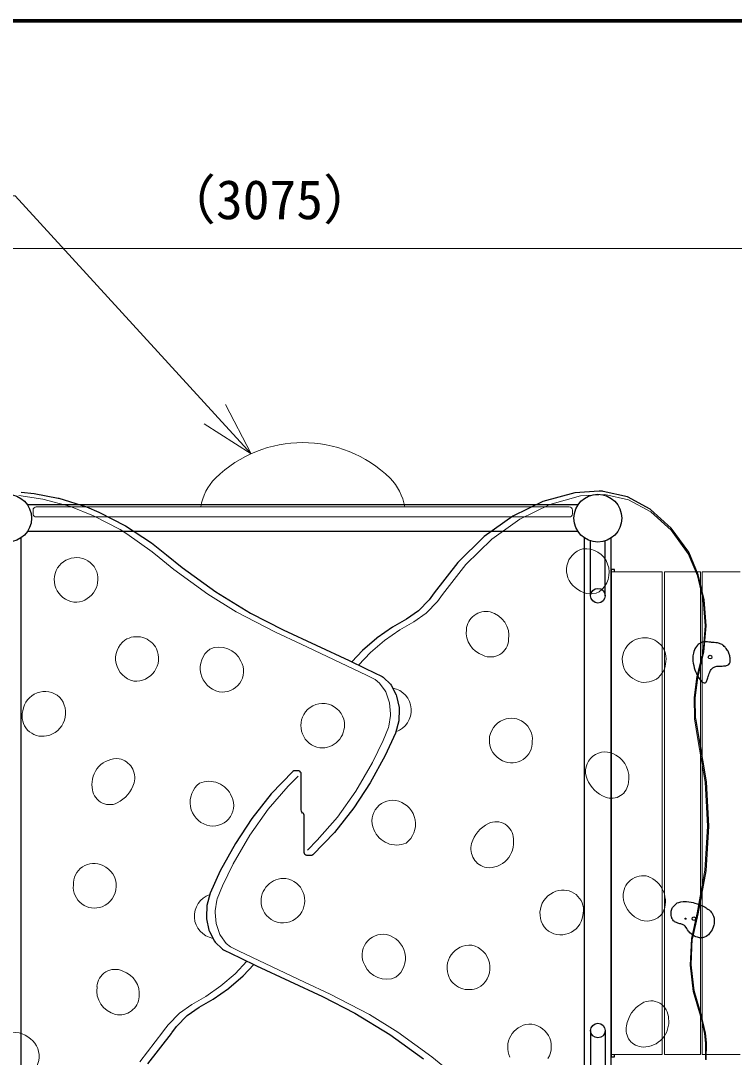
# Model space of a CAD drawing. Units: millimetres, scale not verified. Extents: x 600 to 16200, y 600 to 11280.
# Drawn here: x 2844 to 4174, y 9347 to 11280 of the extents above; entities that cross this region are included whole.
import ezdxf
from ezdxf.enums import TextEntityAlignment as Align

# ---------------------------------------------------------------- set-up
doc = ezdxf.new("R2010")
doc.units = ezdxf.units.MM
doc.header["$LTSCALE"] = 40
for name, color, linetype, lineweight in [('D-STR-1', 1, 'Continuous', 25), ('D-STR-2', 82, 'Continuous', 13), ('D-STR-3', 251, 'Continuous', 9), ('D-STR-DIM', 7, 'Continuous', 13), ('D-STR-HTXT', 7, 'Continuous', 13), ('D-TTL', 7, 'Continuous', 70)]:
    doc.layers.add(name, color=color, linetype=linetype, lineweight=lineweight)
doc.styles.add('ＭＳ ゴシック', font='')
doc.styles.get('ＭＳ ゴシック').set_extended_font_data('MS Gothic')

msp = doc.modelspace()

# ---------------------------------------------------------------- linework, layer by layer
at = {"layer": 'D-STR-1'}
for p, q in [((2844.85, 10400.63), (2868.76, 10398.59)), ((2868.76, 10398.59), (2913.51, 10389.97)), ((3876.32, 10399.92), (3816.8, 10383.41)), ((3921.82, 10402.58), (3876.32, 10399.92)), ((3928.18, 10402.58), (3921.82, 10402.58)), ((3929.48, 10402.29), (3928.18, 10402.58)), ((3974.39, 10391.97), (3929.48, 10402.29)), ((2913.51, 10389.97), (2914.79, 10389.68)), ((2914.79, 10389.68), (2966.49, 10373.45)), ((3816.8, 10383.41), (3760.74, 10356.15)), ((4016.91, 10369.08), (3974.39, 10391.97)), ((3882.64, 10377.41), (2856.38, 10377.41)), ((2966.49, 10373.45), (2989.8, 10363.84)), ((2989.8, 10363.84), (3039.49, 10338.24)), ((4017.82, 10368.32), (4016.91, 10369.08)), ((4056.12, 10333.9), (4017.82, 10368.32)), ((3760.74, 10356.15), (3707.84, 10318.32)), ((3882.64, 10327.41), (2856.38, 10327.41)), ((3039.49, 10338.24), (3087.49, 10306.36)), ((4088.74, 10289.29), (4056.12, 10333.9)), ((2844.51, 9289.28), (2844.51, 10315.53)), ((3087.49, 10306.36), (3115.67, 10284)), ((3706.96, 10317.59), (3658.26, 10269.99)), ((3707.84, 10318.32), (3706.96, 10317.59)), ((3894.51, 9289.28), (3894.51, 10315.53)), ((3905.91, 10207.86), (3905.91, 10309.98)), ((3933.11, 10207.86), (3933.11, 10309.98)), ((3944.51, 9289.28), (3944.51, 10315.53)), ((3115.67, 10284), (3144.59, 10260.41)), ((4106.54, 10246.92), (4088.74, 10289.29)), ((3658.26, 10269.99), (3614.61, 10213.44)), ((3144.59, 10260.41), (3207.47, 10214.81)), ((3950.51, 10256.71), (3944.51, 10256.71)), ((3944.51, 10256.71), (3944.51, 9348.11)), ((3950.51, 10252.41), (3950.51, 10256.71)), ((4117.4, 10200.39), (4106.54, 10246.92)), ((3207.47, 10214.81), (3272.46, 10175.16)), ((3614.61, 10213.44), (3605.11, 10200.46)), ((3605.11, 10200.46), (3585.19, 10179.8)), ((4117.42, 10200.11), (4117.4, 10200.39)), ((4120.95, 10151.65), (4117.42, 10200.11)), ((3272.46, 10175.16), (3333.09, 10144.48)), ((3585.19, 10179.8), (3562.85, 10164.37)), ((3536.68, 10149.36), (3508.25, 10129.28)), ((3562.85, 10164.37), (3536.68, 10149.36)), ((4117.01, 10102.96), (4120.95, 10151.64)), ((4120.95, 10151.64), (4120.95, 10151.65)), ((3333.09, 10144.48), (3455.75, 10086.97)), ((3507.36, 10128.54), (3480.94, 10105.89)), ((3508.25, 10129.28), (3507.36, 10128.54)), ((3480.94, 10105.89), (3460.73, 10084.6)), ((4105.5, 10055.56), (4117.01, 10102.96)), ((3455.75, 10086.97), (3486.37, 10072.37)), ((3486.37, 10072.37), (3517.46, 10057.15)), ((3517.46, 10057.15), (3519.23, 10055.99)), ((3519.23, 10055.99), (3520.15, 10055.22)), ((3520.15, 10055.22), (3533.03, 10042.7)), ((4100.62, 10017.66), (4105.5, 10055.56)), ((3533.03, 10042.7), (3534.41, 10040.79)), ((3534.41, 10040.79), (3543.63, 10022.95)), ((3543.63, 10022.95), (3544.49, 10020.5)), ((3544.49, 10020.5), (3549.01, 9999.35)), ((4101.31, 9978.92), (4100.62, 10017.73)), ((3549.26, 9996.5), (3548.59, 9974.81)), ((3549.01, 9999.35), (3549.25, 9996.64)), ((3549.25, 9996.64), (3549.26, 9996.5)), ((3548.57, 9974.56), (3542.35, 9951.37)), ((3548.59, 9974.81), (3548.57, 9974.56)), ((4101.3, 9979.05), (4107.51, 9941.54)), ((3542.35, 9951.37), (3523.38, 9910.12)), ((4107.51, 9941.54), (4121.27, 9860.71)), ((3523.38, 9910.12), (3495.37, 9858.74)), ((3350.75, 9879.96), (3310.69, 9838.51)), ((3351.01, 9880.24), (3350.75, 9879.96)), ((3352.67, 9881.09), (3351.01, 9880.24)), ((3354.03, 9881.29), (3352.67, 9881.09)), ((3354.65, 9881.4), (3353.36, 9881.17)), ((3361.02, 9881.4), (3354.65, 9881.4)), ((3362.21, 9881.23), (3361.02, 9881.4)), ((3364.07, 9880.47), (3362.21, 9881.23)), ((3365.56, 9879.13), (3364.07, 9880.47)), ((3366.53, 9877.38), (3365.56, 9879.13)), ((3366.87, 9875.4), (3366.53, 9877.38)), ((3366.81, 9808.38), (3366.87, 9875.4)), ((3495.37, 9858.74), (3464.85, 9812.17)), ((4121.27, 9860.71), (4121.28, 9860.5)), ((4121.28, 9860.5), (4125.58, 9777.87)), ((3310.69, 9838.51), (3274.41, 9792.56)), ((3367.06, 9806.17), (3366.81, 9808.38)), ((3367.78, 9804.18), (3367.06, 9806.17)), ((3368.89, 9802.6), (3367.78, 9804.18)), ((3370.13, 9802.21), (3368.89, 9802.6)), ((3370.83, 9801.48), (3370.13, 9802.21)), ((3371.49, 9800.55), (3370.83, 9801.48)), ((3372.2, 9798.56), (3371.49, 9800.55)), ((3464.85, 9812.17), (3428.57, 9766.22)), ((3274.41, 9792.56), (3243.9, 9745.98)), ((3372.45, 9796.35), (3372.2, 9798.56)), ((3372.4, 9729.33), (3372.45, 9796.35)), ((3428.57, 9766.22), (3388.52, 9724.77)), ((4125.58, 9777.86), (4120.33, 9695.12)), ((4125.58, 9777.87), (4125.58, 9777.86)), ((3243.9, 9745.98), (3215.88, 9694.61)), ((3372.73, 9727.35), (3372.4, 9729.33)), ((3373.7, 9725.6), (3372.73, 9727.35)), ((3375.2, 9724.26), (3373.7, 9725.6)), ((3377.05, 9723.5), (3375.2, 9724.26)), ((3378.24, 9723.33), (3377.05, 9723.5)), ((3384.61, 9723.33), (3378.24, 9723.33)), ((3386.59, 9723.64), (3384.61, 9723.33)), ((3388.26, 9724.49), (3386.59, 9723.64)), ((3388.52, 9724.77), (3388.26, 9724.49)), ((3215.88, 9694.61), (3196.91, 9653.36)), ((4120.33, 9695.12), (4105.68, 9614.67)), ((3196.91, 9653.36), (3190.69, 9630.17)), ((3190.68, 9629.91), (3190, 9608.23)), ((3190.69, 9630.17), (3190.68, 9629.91)), ((3190, 9608.23), (3190.01, 9608.09)), ((3190.01, 9608.09), (3190.25, 9605.38)), ((4105.68, 9614.67), (4095.43, 9567.88)), ((3190.25, 9605.38), (3194.77, 9584.23)), ((3194.77, 9584.23), (3195.63, 9581.78)), ((3195.63, 9581.78), (3204.85, 9563.93)), ((4093.06, 9519.28), (4095.44, 9568.1)), ((3204.85, 9563.93), (3206.24, 9562.03)), ((3206.24, 9562.03), (3219.11, 9549.51)), ((3219.11, 9549.51), (3220.03, 9548.74)), ((3220.03, 9548.74), (3221.81, 9547.58)), ((3221.81, 9547.58), (3252.89, 9532.35)), ((3252.89, 9532.35), (3283.51, 9517.76)), ((3258.32, 9498.84), (3278.53, 9520.13)), ((3283.51, 9517.76), (3406.18, 9460.25)), ((4098.6, 9471.36), (4093.06, 9519.32)), ((3231.91, 9476.19), (3258.32, 9498.84)), ((3202.58, 9455.37), (3231.01, 9475.44)), ((3231.01, 9475.44), (3231.91, 9476.19)), ((4111.77, 9426.45), (4098.6, 9471.36)), ((3176.41, 9440.36), (3202.58, 9455.37)), ((3406.18, 9460.25), (3466.8, 9429.57)), ((3154.08, 9424.93), (3176.41, 9440.36)), ((3134.16, 9404.27), (3154.08, 9424.93)), ((3466.8, 9429.57), (3531.8, 9389.92)), ((4119.99, 9392.37), (4111.77, 9426.45)), ((3125.78, 9392.96), (3134.16, 9404.27)), ((3905.91, 9396.96), (3905.91, 9294.83)), ((3933.11, 9396.96), (3933.11, 9294.83)), ((3081, 9334.74), (3124.65, 9391.29)), ((3124.66, 9391.31), (3125.78, 9392.96)), ((3531.8, 9389.92), (3594.67, 9344.31)), ((4121.89, 9373.97), (4119.99, 9392.37)), ((4121.37, 9342.6), (4121.9, 9373.86)), ((4121.9, 9373.86), (4121.89, 9373.97)), ((3944.51, 9348.11), (3950.51, 9348.11)), ((3950.51, 9348.11), (3950.51, 9352.41))]:
    msp.add_line(p, q, dxfattribs=at)
for centre, radius in [((2819.51, 10352.41), 44.55), ((3919.51, 10352.41), 44.55), ((3919.51, 10207.86), 13.6), ((4113.03, 10093.43), 0.975), ((4128.63, 10093.43), 3.41), ((4082.88, 9605.6), 0.975), ((4098.48, 9605.6), 3.41), ((3919.51, 9396.96), 13.6)]:
    msp.add_circle(centre, radius, dxfattribs=at)
for points, knots in [([(4138.97, 10120.19), (4140.35, 10120.16), (4144.48, 10119.44), (4145.79, 10119), (4147.13, 10118.55), (4150.92, 10116.61), (4152.08, 10115.8), (4153.29, 10114.95), (4156.6, 10111.93), (4157.56, 10110.8), (4158.6, 10109.59), (4161.25, 10105.59), (4162, 10104.19), (4162.71, 10102.88), (4164.38, 10098.74), (4164.82, 10097.32), (4165.24, 10095.94), (4166.14, 10091.72), (4166.26, 10090.29), (4166.37, 10089.05), (4166.28, 10085.26), (4165.98, 10084.05), (4165.73, 10083.06), (4164.39, 10080.19), (4163.6, 10079.54), (4162.6, 10078.72), (4158.86, 10077.37), (4157.59, 10077.12), (4155.99, 10076.8), (4151.09, 10076.8), (4149.46, 10076.71), (4147.75, 10076.61), (4142.57, 10076.54), (4140.89, 10076.2), (4139.35, 10075.88), (4134.79, 10074.39), (4133.53, 10073.46), (4132.24, 10072.51), (4129.38, 10068.54), (4128.61, 10067.14), (4127.76, 10065.58), (4126.07, 10060.52), (4125.5, 10058.84), (4124.98, 10057.27), (4123.73, 10052.46), (4123.13, 10050.92), (4122.71, 10049.83), (4121.46, 10046.26), (4120.41, 10045.74), (4119.29, 10045.18), (4115.21, 10045.73), (4114.19, 10046.46), (4112.28, 10047.84), (4107.96, 10053.56), (4106.75, 10055.58), (4105.14, 10058.26), (4101.17, 10066.8), (4100.15, 10069.76), (4099.1, 10072.85), (4096.84, 10082.42), (4096.46, 10085.66), (4096.17, 10088.18), (4096.44, 10095.83), (4096.86, 10098.33), (4097.24, 10100.55), (4099.35, 10107.01), (4100.38, 10109.01), (4101.3, 10110.78), (4104.97, 10115.59), (4106.49, 10116.88), (4107.89, 10118.08), (4112.92, 10120.54), (4114.66, 10121.15), (4115.75, 10121.53), (4119.25, 10121.75), (4120.41, 10121.78), (4121.64, 10121.8), (4125.3, 10121.51), (4126.52, 10121.4), (4127.78, 10121.28), (4131.53, 10120.84), (4132.78, 10120.66), (4134.01, 10120.47), (4137.73, 10120.22), (4138.97, 10120.19)], [0, 0, 0, 0, 1, 1, 1, 2, 2, 2, 3, 3, 3, 4, 4, 4, 5, 5, 5, 6, 6, 6, 7, 7, 7, 8, 8, 8, 9, 9, 9, 10, 10, 10, 11, 11, 11, 12, 12, 12, 13, 13, 13, 14, 14, 14, 15, 15, 15, 16, 16, 16, 17, 17, 17, 18, 18, 18, 19, 19, 19, 20, 20, 20, 21, 21, 21, 22, 22, 22, 23, 23, 23, 24, 24, 24, 25, 25, 25, 26, 26, 26, 27, 27, 27, 28, 28, 28, 28]), ([(4083.94, 9589.01), (4084.78, 9587.23), (4088.1, 9582.29), (4089.43, 9580.85), (4090.85, 9579.31), (4095.75, 9575.33), (4097.55, 9574.26), (4099.3, 9573.21), (4104.97, 9570.79), (4106.97, 9570.37), (4108.81, 9569.99), (4114.57, 9569.82), (4116.39, 9570.32), (4118.39, 9570.88), (4123.86, 9574.09), (4125.4, 9575.48), (4127.08, 9577.01), (4131.08, 9582.62), (4132.13, 9584.64), (4133.21, 9586.72), (4135.49, 9593.43), (4135.9, 9595.74), (4136.29, 9597.9), (4136.37, 9604.55), (4136.05, 9606.72), (4135.82, 9608.32), (4134.02, 9612.9), (4133.21, 9614.3), (4132.39, 9615.72), (4129.21, 9619.52), (4128.02, 9620.65), (4126.74, 9621.86), (4122.44, 9625), (4120.95, 9625.93), (4119.32, 9626.94), (4114.23, 9629.61), (4112.45, 9630.33), (4109.4, 9631.57), (4100.09, 9634.94), (4096.88, 9635.7), (4093.79, 9636.44), (4084.3, 9637.84), (4081.11, 9637.78), (4078.34, 9637.73), (4069.98, 9636.4), (4067.5, 9635.16), (4065.24, 9634.03), (4059.87, 9628.44), (4058.37, 9626.4), (4057.56, 9625.29), (4056.52, 9621.23), (4056.28, 9619.88), (4056.03, 9618.47), (4055.81, 9614.15), (4055.94, 9612.73), (4056.06, 9611.35), (4056.98, 9607.27), (4057.55, 9606.02), (4058.08, 9604.85), (4060.35, 9601.66), (4061.32, 9600.82), (4062.32, 9599.97), (4065.91, 9598.28), (4067.12, 9597.79), (4068.41, 9597.28), (4072.48, 9596.27), (4073.79, 9595.82), (4075.03, 9595.39), (4078.69, 9593.93), (4079.88, 9593.39), (4080.97, 9592.89), (4083.43, 9590.09), (4083.94, 9589.01)], [0, 0, 0, 0, 1, 1, 1, 2, 2, 2, 3, 3, 3, 4, 4, 4, 5, 5, 5, 6, 6, 6, 7, 7, 7, 8, 8, 8, 9, 9, 9, 10, 10, 10, 11, 11, 11, 12, 12, 12, 13, 13, 13, 14, 14, 14, 15, 15, 15, 16, 16, 16, 17, 17, 17, 18, 18, 18, 19, 19, 19, 20, 20, 20, 21, 21, 21, 22, 22, 22, 23, 23, 23, 24, 24, 24, 24])]:
    msp.add_open_spline(points, degree=3, knots=knots, dxfattribs=at)
at = {"layer": 'D-STR-2'}
for p, q in [((2867.01, 10367.66), (2867.01, 10360.66)), ((3866.01, 10373.66), (2873.01, 10373.66)), ((3872.01, 10360.66), (3872.01, 10367.66)), ((2873.01, 10354.66), (3866.01, 10354.66))]:
    msp.add_line(p, q, dxfattribs=at)
for centre, start, end in [((2873.01, 10367.66), 90, 180), ((2873.01, 10360.66), 180, 270), ((3866.01, 10367.66), 0, 90), ((3866.01, 10360.66), 270, 0)]:
    msp.add_arc(centre, 6, start, end, dxfattribs=at)
at = {"layer": 'D-STR-3'}
for p, q in [((2840.33, 10394.65), (2884.92, 10387.97)), ((2884.92, 10387.97), (2936.58, 10374.02)), ((3829.77, 10377.9), (3887.39, 10393.96)), ((3887.39, 10393.96), (3932.17, 10396.6)), ((3932.17, 10396.6), (3976.27, 10386.46)), ((3976.27, 10386.46), (4018.03, 10363.98)), ((2936.58, 10374.02), (2979.78, 10357)), ((3774.23, 10350.89), (3829.77, 10377.9)), ((4018.03, 10363.98), (4055.74, 10330.09)), ((2979.78, 10357), (3029.07, 10331.16)), ((3721.82, 10313.42), (3774.23, 10350.89)), ((3029.07, 10331.16), (3041.9, 10323.24)), ((3041.9, 10323.24), (3088.81, 10289.67)), ((4055.74, 10330.09), (4087.86, 10286.16)), ((3673.5, 10266.19), (3721.82, 10313.42)), ((3088.81, 10289.67), (3101.68, 10279.1)), ((4087.86, 10286.16), (4105.16, 10244.91)), ((3101.68, 10279.1), (3129.46, 10256.42)), ((3630.2, 10210.09), (3673.5, 10266.19)), ((3129.46, 10256.42), (3192.58, 10210.48)), ((3944.51, 10252.41), (4039.51, 10252.41)), ((3944.51, 9352.41), (3944.51, 10252.41)), ((4039.51, 10252.41), (4039.51, 9352.41)), ((4043.67, 10252.41), (4110.84, 10252.41)), ((4043.67, 9352.41), (4043.67, 10252.41)), ((4105.16, 10244.91), (4115.79, 10199.38)), ((4110.84, 10252.41), (4110.84, 9352.41)), ((4114.02, 10252.41), (4184.74, 10252.41)), ((4114.02, 9352.41), (4114.02, 10252.41)), ((3192.58, 10210.48), (3245.3, 10177.64)), ((3620.47, 10196.81), (3630.2, 10210.09)), ((3599.7, 10175.26), (3620.47, 10196.81)), ((4115.79, 10199.38), (4119.27, 10151.67)), ((3245.3, 10177.64), (3318.6, 10139.66)), ((3576.21, 10159.03), (3599.7, 10175.26)), ((3550.25, 10144.16), (3576.21, 10159.03)), ((4119.27, 10151.67), (4115.42, 10104.03)), ((3318.6, 10139.66), (3366.49, 10117.41)), ((3522.12, 10124.29), (3550.25, 10144.16)), ((3366.49, 10117.41), (3488.14, 10059.79)), ((3495.94, 10101.84), (3522.12, 10124.29)), ((3473.7, 10078.42), (3495.94, 10101.84)), ((4115.42, 10104.03), (4103.95, 10056.91)), ((3488.14, 10059.79), (3504.43, 10051.6)), ((3504.43, 10051.6), (3512.45, 10045.08)), ((4103.95, 10056.91), (4098.95, 10018)), ((3512.45, 10045.08), (3522.96, 10030.75)), ((3522.96, 10030.75), (3524.03, 10028.69)), ((3524.03, 10028.69), (3530.6, 10010.25)), ((4098.95, 10018), (4099.64, 9978.47)), ((3530.6, 10010.25), (3531.13, 10007.81)), ((3531.13, 10007.81), (3533.01, 9987.33)), ((3532.93, 9984.78), (3529.91, 9964.58)), ((3533.01, 9987.33), (3532.93, 9984.78)), ((4099.64, 9978.47), (4106.01, 9939.96)), ((3529.25, 9962.2), (3519.17, 9937.61)), ((3529.91, 9964.58), (3529.25, 9962.2)), ((3519.17, 9937.61), (3499.3, 9896.91)), ((4106.01, 9939.96), (4119.63, 9859.96)), ((3499.3, 9896.91), (3468.3, 9843.58)), ((3342.57, 9853.01), (3361.08, 9871.58)), ((4119.63, 9859.96), (4123.89, 9777.9)), ((3305.21, 9809.56), (3342.57, 9853.01)), ((3468.3, 9843.58), (3434.05, 9795.17)), ((3270.96, 9761.15), (3305.21, 9809.56)), ((3434.05, 9795.17), (3396.69, 9751.72)), ((3239.96, 9707.82), (3270.96, 9761.15)), ((4123.89, 9777.9), (4118.7, 9695.94)), ((3396.69, 9751.72), (3378.18, 9733.15)), ((3220.09, 9667.12), (3239.96, 9707.82)), ((4118.7, 9695.94), (4104.18, 9616.26)), ((3210.01, 9642.52), (3220.09, 9667.12)), ((3206.33, 9619.95), (3209.35, 9640.15)), ((3209.35, 9640.15), (3210.01, 9642.52)), ((3206.26, 9617.4), (3206.33, 9619.95)), ((3208.13, 9596.92), (3206.26, 9617.4)), ((4104.18, 9616.26), (4093.8, 9568.74)), ((3208.66, 9594.48), (3208.13, 9596.92)), ((3215.23, 9576.04), (3208.66, 9594.48)), ((3216.3, 9573.98), (3215.23, 9576.04)), ((3226.81, 9559.65), (3216.3, 9573.98)), ((4093.8, 9568.74), (4091.38, 9519.12)), ((3234.84, 9553.12), (3226.81, 9559.65)), ((3251.12, 9544.94), (3234.84, 9553.12)), ((3372.78, 9487.32), (3251.12, 9544.94)), ((3265.56, 9526.31), (3243.32, 9502.89)), ((4091.38, 9519.12), (4097.05, 9470.03)), ((3243.32, 9502.89), (3217.15, 9480.44)), ((3217.15, 9480.44), (3189.01, 9460.57)), ((3420.66, 9465.06), (3372.78, 9487.32)), ((3189.01, 9460.57), (3163.06, 9445.69)), ((3493.97, 9427.08), (3420.66, 9465.06)), ((4097.05, 9470.03), (4110.52, 9424.08)), ((3163.06, 9445.69), (3139.57, 9429.46)), ((3139.57, 9429.46), (3118.79, 9407.91)), ((3546.69, 9394.25), (3493.97, 9427.08)), ((4110.52, 9424.08), (4111.73, 9420.4)), ((4111.73, 9420.4), (4118.39, 9391.37)), ((3109.07, 9394.64), (3065.76, 9338.54)), ((3110.21, 9396.33), (3109.07, 9394.64)), ((3118.79, 9407.91), (3110.21, 9396.33)), ((3609.8, 9348.31), (3546.69, 9394.25)), ((4118.39, 9391.37), (4120.22, 9373.57)), ((4120.22, 9373.57), (4119.71, 9343.05)), ((3637.58, 9325.63), (3609.8, 9348.31)), ((4039.51, 9352.41), (3944.51, 9352.41)), ((4110.84, 9352.41), (4043.67, 9352.41)), ((4184.74, 9352.41), (4114.02, 9352.41))]:
    msp.add_line(p, q, dxfattribs=at)
for centre, radius, start, end in [((3369.51, 10260.17), 233.24, 45.74079, 134.25921), ((3279.36, 10356.39), 101.44, 135.72572, 170.2029), ((3459.66, 10356.39), 101.44, 9.7971, 44.27428), ((3901.43, 10255.75), 40.51, 104.34685, 233.12019), ((3897.46, 10252.82), 42.61, 19.23882, 98.18237), ((2947.62, 10237.92), 41, 28.58195, 148.08897), ((3895.77, 10251.18), 44.75, 306.02804, 20.50863), ((2948.45, 10237.55), 41.9, 148.2682, 270.14701), ((2944.57, 10238.75), 43.29, 275.28215, 25.67546), ((3905.86, 10252.3), 40.8, 225.20653, 293.53388), ((3710.96, 10141.63), 36.71, 77.88103, 174.98701), ((3708.1, 10133.17), 45.6, 350.75467, 76.60175), ((3060.1, 10090.22), 41.28, 26.53101, 122.0434), ((3720.29, 10140.28), 46.13, 174.32606, 250.87573), ((4005.95, 10088.52), 40.99, 94.68106, 240.82951), ((4006.91, 10089.87), 39.74, 346.65772, 96.22211), ((3063.68, 10090.67), 42.93, 126.42082, 258.00289), ((3058.3, 10091.07), 42.54, 265.22037, 24.42503), ((3213.79, 10067.54), 44.51, 24.57516, 113.38642), ((3719.37, 10127.44), 33.86, 245.21348, 357.26511), ((3223.43, 10072.67), 44.96, 127.39424, 257.33885), ((3220.43, 10066.99), 38.79, 259.80839, 29.39921), ((4007.38, 10084.65), 38.4, 237.5841, 354.08937), ((3529.48, 9994.24), 42.27, 288.82733, 79.11988), ((2888.77, 9987.98), 41.21, 48.3185, 172.54178), ((2884.35, 9989.26), 43.4, 280.56068, 42.82431), ((2884.21, 9983.36), 37.64, 164.64096, 282.40371), ((3406.68, 9966.25), 40.68, 7.5432, 142.17564), ((3407.93, 9965.47), 41.94, 142.39336, 260.87093), ((3758.7, 9938), 41.5, 111.15171, 246.22809), ((3757.96, 9939.96), 39.41, 355.15454, 111.18169), ((3404.63, 9966.59), 42.67, 265.491, 6.73131), ((3759.03, 9934.29), 38.28, 243.53521, 3.50702), ((3932.9, 9880.21), 36.4, 54.41779, 203.75333), ((3023.59, 9857.17), 46.87, 85.40555, 188.51704), ((3020.41, 9868.56), 36.01, 344.50225, 78.89613), ((3930.3, 9869.39), 46.96, 347.93379, 60.95263), ((2995.76, 9876.56), 61.9, 297.01335, 343.46534), ((3204.38, 9822.71), 44.73, 127.68169, 252.5615), ((3195.01, 9816.32), 45.49, 22.51867, 113.26844), ((3956.33, 9889.52), 61.6, 202.90118, 248.32308), ((3944.91, 9861.57), 31.42, 248.83901, 356.34328), ((3009.83, 9850.84), 32.61, 181.06629, 295.523), ((3202.25, 9816.93), 38.58, 253.00162, 24.4728), ((3537.01, 9787.8), 38.58, 73.00162, 204.4728), ((3534.88, 9782.02), 44.73, 307.68169, 72.5615), ((3743.5, 9728.17), 61.9, 117.01335, 163.46534), ((3729.43, 9753.89), 32.61, 1.06629, 115.523), ((3544.26, 9788.41), 45.49, 202.51867, 293.26844), ((3718.86, 9736.16), 36.01, 164.50225, 258.89613), ((3715.68, 9747.56), 46.87, 265.40555, 8.51704), ((2980.24, 9670.44), 38.28, 63.53521, 183.50702), ((2980.56, 9666.73), 41.5, 291.15171, 66.22809), ((4003.84, 9648.38), 37.34, 74.33009, 183.03458), ((3995.27, 9637.73), 50.05, 334.85647, 69.42916), ((2981.3, 9664.77), 39.41, 175.15454, 291.18169), ((3334.63, 9638.14), 42.67, 85.491, 186.73131), ((3331.33, 9639.26), 41.94, 322.39336, 80.87093), ((3209.79, 9610.48), 42.27, 108.82733, 259.11988), ((3854.92, 9615.47), 43.4, 100.56068, 222.82431), ((3855.05, 9621.37), 37.64, 344.64096, 102.40371), ((4016.32, 9650.25), 49.92, 184.41763, 242.56073), ((3332.59, 9638.48), 40.68, 187.5432, 322.17564), ((3850.49, 9616.74), 41.21, 228.3185, 352.54178), ((4011.14, 9637.47), 36.22, 240.51664, 324.50085), ((3518.83, 9537.74), 38.79, 79.80839, 209.39921), ((3515.84, 9532.05), 44.96, 307.39424, 77.33885), ((3680.96, 9513.66), 42.54, 85.22037, 204.42503), ((3675.58, 9514.06), 42.93, 306.42082, 78.00289), ((3019.89, 9477.29), 33.86, 65.21348, 177.26511), ((3525.47, 9537.19), 44.51, 204.57516, 293.38642), ((3018.97, 9464.45), 46.13, 354.32606, 70.87573), ((3679.17, 9514.51), 41.28, 206.53101, 302.0434), ((3031.17, 9471.56), 45.6, 170.75467, 256.60175), ((3028.31, 9463.09), 36.71, 257.88103, 354.98701), ((4018.39, 9419.71), 32.75, 358.9122, 121.4968), ((4031.34, 9396.79), 59.08, 120.59236, 171.18678), ((4004.4, 9413.41), 47.16, 269.02307, 7.68729), ((3794.69, 9365.97), 43.29, 95.28215, 205.67546), ((3790.81, 9367.18), 41.9, 328.2682, 90.14701), ((4004.24, 9398.37), 32.16, 166.56078, 268.84289), ((2833.4, 9352.43), 40.8, 45.20653, 113.53388), ((2837.83, 9348.98), 40.51, 284.34685, 53.12019)]:
    msp.add_arc(centre, radius, start, end, dxfattribs=at)
at = {"layer": 'D-STR-DIM'}
msp.add_line((1768.82, 10855.23), (4846.31, 10855.23), dxfattribs=at)
at = {"layer": 'D-STR-HTXT'}
for p, q in [((3225.56, 10564.33), (3273.23, 10472.43)), ((3273.23, 10472.43), (3205.78, 10546.25)), ((3273.23, 10472.43), (3186, 10528.18))]:
    msp.add_line(p, q, dxfattribs=at)
msp.add_lwpolyline([(3205.78, 10546.25), (2833.75, 10953.46), (1497.73, 10953.46)], dxfattribs=at)
at = {"layer": 'D-TTL'}
msp.add_lwpolyline([(600, 600), (600, 11280), (16200, 11280), (16200, 600)], close=True, dxfattribs=at)

# ---------------------------------------------------------------- texts
at = {"layer": 'D-STR-DIM', "style": 'ＭＳ ゴシック'}
msp.add_text('（3075）', height=73.31, dxfattribs=at).set_placement((3307.57, 10946.58), align=Align.MIDDLE_CENTER)

doc.saveas('drawing.dxf')
